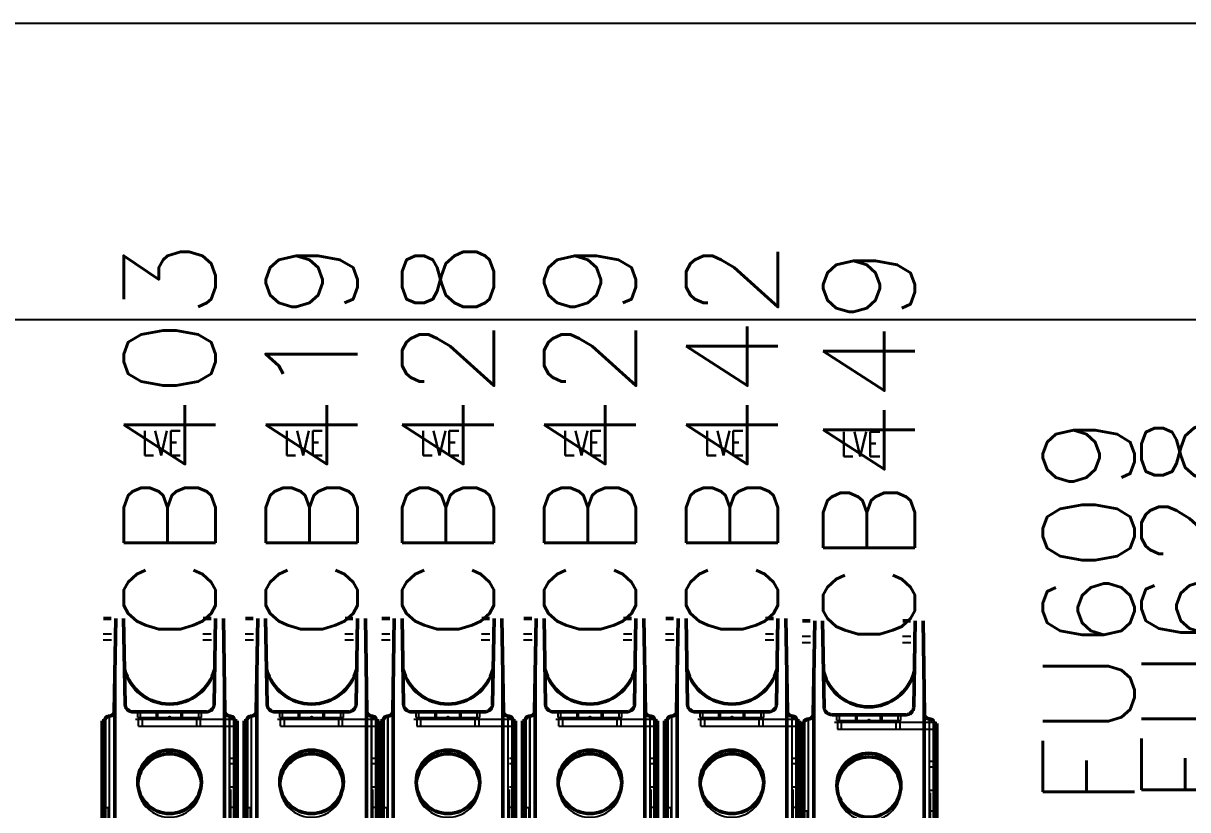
# Model space of a CAD drawing. Header units: inches. Extents: x 0.1 to 89.7, y 0.1 to 57.6.
# Drawn here: x 64.66 to 70.52, y 25.22 to 29.18 of the extents above; entities that cross this region are included whole.
import ezdxf
from ezdxf.enums import TextEntityAlignment as Align

# ---------------------------------------------------------------- set-up
doc = ezdxf.new("R2010")
doc.units = ezdxf.units.IN
doc.header["$MEASUREMENT"] = 0
doc.linetypes.add('DASHED', pattern=[0.75, 0.5, -0.25])
for name, color, linetype, lineweight in [('2d ConnectionPoints', 7, 'Continuous', 50), ('AM_0', 7, 'Continuous', 50), ('AM_4', 3, 'Continuous', 25), ('AM_9', 6, 'DASHED', 25)]:
    doc.layers.add(name, color=color, linetype=linetype, lineweight=lineweight)
for name, color, linetype in [('PLOC', 8, 'Continuous'), ('PSYMS', 7, 'Continuous'), ('PTAG', 150, 'Continuous')]:
    doc.layers.add(name, color=color, linetype=linetype)
doc.styles.add('WD', font='romans.shx', dxfattribs={"height": 0.185})

# ---------------------------------------------------------------- blocks, each defined once
blk = doc.blocks.new('HDINFA3F')
for p, q in [((0, 0.75), (29.75, 0.75)), ((0, -0.75), (29.75, -0.75))]:
    blk.add_line(p, q)
blk = doc.blocks.new('1489_1P_MINIATURE')
at = {"layer": '2d ConnectionPoints'}
blk.add_point((0.352, 3.8603), dxfattribs=at)
at = {"layer": 'AM_0'}
for p, q in [((0.0567, 4.3612), (0.0174, 4.3612)), ((0.0717, 3.8913), (0.0799, 4.3612)), ((0.1268, 3.9283), (0.1192, 4.3612)), ((0.5616, 4.3612), (0.5223, 4.3612)), ((0.5848, 4.3612), (0.5773, 3.9283)), ((0.6241, 4.3612), (0.6323, 3.8913)), ((0.0744, 4.0439), (0.0747, 3.0646)), ((0.6293, 3.0646), (0.6296, 4.0439)), ((0.0475, 3.8681), (0.0482, 3.8681)), ((0.538, 3.8897), (0.1661, 3.8897)), ((0.6559, 3.8681), (0.6565, 3.8681)), ((0.0102, 3.8446), (0.0102, 2.1875)), ((0.0102, 3.8446), (0.0239, 3.8446)), ((0.0239, 3.0646), (0.0239, 3.8446)), ((0.6801, 3.0646), (0.6801, 3.8446)), ((0.6938, 3.8446), (0.6801, 3.8446)), ((0.6938, 0.5167), (0.6938, 3.8446)), ((0.0239, 3.7994), (0.0102, 3.7994)), ((0.6801, 3.7994), (0.6938, 3.7994)), ((0.0239, 3.4772), (0.0141, 3.4772)), ((0.0141, 3.4772), (0.0141, 3.0646))]:
    blk.add_line(p, q, dxfattribs=at)
for points in [[(0.1661, 3.8897), (0.1626, 3.8899), (0.1592, 3.8903), (0.1559, 3.8911), (0.1526, 3.8921), (0.1495, 3.8934), (0.1464, 3.895), (0.1435, 3.8968), (0.1408, 3.8989), (0.1383, 3.9013), (0.136, 3.9038), (0.1339, 3.9065), (0.132, 3.9094), (0.1305, 3.9124), (0.1291, 3.9156), (0.1281, 3.9189), (0.1274, 3.9222), (0.1269, 3.9256), (0.1268, 3.9283)], [(0.5773, 3.9283), (0.577, 3.9249), (0.5765, 3.9215), (0.5757, 3.9182), (0.5747, 3.915), (0.5733, 3.9118), (0.5717, 3.9088), (0.5698, 3.9059), (0.5676, 3.9033), (0.5653, 3.9008), (0.5627, 3.8985), (0.5599, 3.8965), (0.557, 3.8947), (0.554, 3.8931), (0.5508, 3.8919), (0.5475, 3.8909), (0.5441, 3.8902), (0.5407, 3.8898), (0.538, 3.8897)], [(0.0239, 3.8446), (0.024, 3.8466), (0.0243, 3.8487), (0.0247, 3.8507), (0.0254, 3.8526), (0.0262, 3.8545), (0.0271, 3.8563), (0.0282, 3.8581), (0.0295, 3.8597), (0.0308, 3.8612), (0.0324, 3.8626), (0.034, 3.8639), (0.0357, 3.865), (0.0376, 3.8659), (0.0395, 3.8667), (0.0414, 3.8673), (0.0434, 3.8678), (0.0455, 3.868), (0.0475, 3.8681)], [(0.0482, 3.8681), (0.0502, 3.8682), (0.0523, 3.8685), (0.0543, 3.8689), (0.0562, 3.8696), (0.0581, 3.8703), (0.0599, 3.8713), (0.0617, 3.8724), (0.0633, 3.8736), (0.0648, 3.875), (0.0662, 3.8766), (0.0675, 3.8782), (0.0686, 3.8799), (0.0695, 3.8817), (0.0703, 3.8836), (0.0709, 3.8856), (0.0714, 3.8876), (0.0716, 3.8897), (0.0717, 3.8913)], [(0.6323, 3.8913), (0.6324, 3.8892), (0.6327, 3.8872), (0.6332, 3.8852), (0.6339, 3.8833), (0.6347, 3.8814), (0.6357, 3.8796), (0.6368, 3.8779), (0.6381, 3.8762), (0.6395, 3.8747), (0.641, 3.8734), (0.6427, 3.8722), (0.6444, 3.8711), (0.6463, 3.8702), (0.6482, 3.8694), (0.6502, 3.8688), (0.6522, 3.8684), (0.6542, 3.8682), (0.6559, 3.8681)], [(0.6565, 3.8681), (0.6586, 3.868), (0.6606, 3.8678), (0.6626, 3.8673), (0.6646, 3.8667), (0.6665, 3.8659), (0.6683, 3.865), (0.67, 3.8639), (0.6717, 3.8626), (0.6732, 3.8612), (0.6746, 3.8597), (0.6758, 3.8581), (0.6769, 3.8563), (0.6779, 3.8545), (0.6787, 3.8526), (0.6793, 3.8507), (0.6797, 3.8487), (0.68, 3.8466), (0.6801, 3.8446)]]:
    blk.add_lwpolyline(points, dxfattribs=at)
blk.add_arc((0.352, 4.1648), 0.2357, 194.39257, 345.60743, dxfattribs=at)
blk.add_ellipse((0.3518, 3.535), major_axis=(0.1611, 0), ratio=0.997564, dxfattribs=at)
blk.add_ellipse((0.3518, 3.5165), major_axis=(0.1611, 0), ratio=0.997564, start_param=0.057594, end_param=3.083999, dxfattribs=at)
at = {"layer": 'AM_4'}
for p, q in [((0.0586, 4.2516), (0.0155, 4.2516)), ((0.5635, 4.2516), (0.5204, 4.2516)), ((0.0475, 3.0646), (0.0475, 3.8681)), ((0.0482, 3.0646), (0.0482, 3.8681)), ((0.0717, 3.0646), (0.0717, 3.8913)), ((0.6323, 3.0646), (0.6323, 3.8913)), ((0.6559, 3.0646), (0.6559, 3.8681)), ((0.6565, 3.0646), (0.6565, 3.8681)), ((0.0239, 3.7645), (0.0102, 3.7645)), ((0.6801, 3.7645), (0.6938, 3.7645))]:
    blk.add_line(p, q, dxfattribs=at)
at = {"layer": 'AM_9'}
for p, q in [((0.0581, 4.2826), (0.0161, 4.2826)), ((0.563, 4.2826), (0.5209, 4.2826)), ((0.1909, 3.8603), (0.1909, 3.8897)), ((0.2047, 3.8603), (0.2047, 3.8897)), ((0.2862, 3.8603), (0.2862, 3.8897)), ((0.2931, 3.8603), (0.2931, 3.8897)), ((0.411, 3.8603), (0.411, 3.8897)), ((0.4178, 3.8603), (0.4178, 3.8897)), ((0.4994, 3.8603), (0.4994, 3.8897)), ((0.5131, 3.8603), (0.5131, 3.8897)), ((0.6938, 3.8156), (0.0102, 3.8156)), ((0.6793, 3.8505), (0.0247, 3.8505)), ((0.1909, 3.8603), (0.5131, 3.8603)), ((0.1949, 3.8171), (0.1949, 3.8505)), ((0.1949, 3.8171), (0.5092, 3.8171)), ((0.2145, 3.8171), (0.2145, 3.8505)), ((0.4895, 3.8171), (0.4895, 3.8505)), ((0.5092, 3.8171), (0.5092, 3.8505)), ((0.6801, 3.654), (0.6624, 3.654)), ((0.6624, 2.9959), (0.6624, 3.654)), ((0.6801, 3.6265), (0.6624, 3.6265)), ((0.1907, 3.535), (0.1907, 3.5165)), ((0.5128, 3.5165), (0.5128, 3.535)), ((0.0239, 3.4599), (0.0141, 3.4599)), ((0.6801, 3.5086), (0.6624, 3.5086)), ((0.0416, 3.4042), (0.0239, 3.4042)), ((0.0416, 3.4042), (0.0416, 2.9959)), ((0.6801, 3.4045), (0.6624, 3.4045))]:
    blk.add_line(p, q, dxfattribs=at)
for start_param, end_param in [(3.083999, 3.141593), (3.141593, 6.340779)]:
    blk.add_ellipse((0.3518, 3.5165), major_axis=(0.1611, 0), ratio=0.997564, start_param=start_param, end_param=end_param, dxfattribs=at)
at = {"style": 'WD', "width": 0.7}
for tag, p in [('INST', (0.3125, 5.3571)), ('LOC', (0.3125, 5.1875)), ('DESC1', (0.3125, 5.0312)), ('DESC2', (0.3125, 4.875)), ('DESC3', (0.3125, 4.7271)), ('XREF', (0.3125, 4.1562))]:
    blk.add_attdef(tag, text='', height=0.125, dxfattribs=at).set_placement(p, align=Align.CENTER)
at = {"style": 'WD'}
blk.add_attdef('TAG1', text='', height=0.125, dxfattribs=at).set_placement((0.3125, 4.5625), align=Align.CENTER)
at = {"style": 'WD', "flags": 9}
blk.add_attdef('FAMILY', (0.5172, 4.5273), '', height=0.01, dxfattribs=at)
for tag, p in [('ASSYCODE', (0.5425, 4.4464)), ('MFG', (0.5403, 4.4637)), ('CAT', (0.5422, 4.4832))]:
    blk.add_attdef(tag, text='', height=0.01, dxfattribs=at).set_placement(p, align=Align.CENTER)
blk = doc.blocks.new('HT10_PC_3208943')
at = {"style": 'WD', "width": 0.7}
for tag, p in [('INST', (0.1202, 3.6374)), ('LOC', (0.1202, 3.4678)), ('DESC1', (0.1202, 3.3116)), ('DESC2', (0.1202, 3.1553)), ('DESC3', (0.1202, 3.0074)), ('XREF', (0.1202, 1.8311))]:
    blk.add_attdef(tag, text='', height=0.125, dxfattribs=at).set_placement(p, align=Align.CENTER)
at = {"style": 'WD'}
blk.add_attdef('TAG1', (0.1875, 2.2459), '', height=0.15, rotation=90, dxfattribs=at)
at = {"style": 'WD', "flags": 9}
blk.add_attdef('FAMILY', (0.3249, 2.2022), '', height=0.01, dxfattribs=at)
for tag, p in [('CAT', (0.35, 2.158)), ('ASSYCODE', (0.3502, 2.1212)), ('MFG', (0.348, 2.1385))]:
    blk.add_attdef(tag, text='', height=0.01, dxfattribs=at).set_placement(p, align=Align.CENTER)

msp = doc.modelspace()

# ---------------------------------------------------------------- block references
at = {"layer": 'PSYMS', "xscale": 0.9935880310615606, "yscale": 0.9935880310615606, "zscale": 0.9935880310615606}
msp.add_blockref('HDINFA3F', (53.3918, 28.43454), dxfattribs=at)
at = {"layer": 'PSYMS'}
ref = msp.add_blockref('1489_1P_MINIATURE', (65.04715, 21.85202), dxfattribs=dict(at, xscale=0.9935880310615606, yscale=0.9935880310615606, zscale=0.9935880310615606))
ref.add_attrib('LOC', 'LVE', dxfattribs={"layer": 'PLOC', "height": 0.124199, "style": 'WD', "width": 0.7}).set_placement((65.35765, 27.00625), align=Align.CENTER)
ref.add_attrib('P_TAG1', 'CB403', dxfattribs={"layer": 'PTAG', "height": 0.461257, "rotation": 90, "style": 'WD', "flags": 8}).set_placement((65.39692, 27.08115), align=Align.MIDDLE_CENTER)
ref = msp.add_blockref('1489_1P_MINIATURE', (65.7613, 21.85202), dxfattribs=dict(at, xscale=0.9935880310615606, yscale=0.9935880310615606, zscale=0.9935880310615606))
ref.add_attrib('LOC', 'LVE', dxfattribs={"layer": 'PLOC', "height": 0.124199, "style": 'WD', "width": 0.7}).set_placement((66.07179, 27.00625), align=Align.CENTER)
ref.add_attrib('P_TAG1', 'CB419', dxfattribs={"layer": 'PTAG', "height": 0.461257, "rotation": 90, "style": 'WD', "flags": 8}).set_placement((66.11106, 27.08115), align=Align.MIDDLE_CENTER)
ref = msp.add_blockref('1489_1P_MINIATURE', (66.44767, 21.85202), dxfattribs=dict(at, xscale=0.9935880310615606, yscale=0.9935880310615606, zscale=0.9935880310615606))
ref.add_attrib('LOC', 'LVE', dxfattribs={"layer": 'PLOC', "height": 0.124199, "style": 'WD', "width": 0.7}).set_placement((66.75816, 27.00625), align=Align.CENTER)
ref.add_attrib('P_TAG1', 'CB428', dxfattribs={"layer": 'PTAG', "height": 0.461257, "rotation": 90, "style": 'WD', "flags": 8}).set_placement((66.79743, 27.08115), align=Align.MIDDLE_CENTER)
ref = msp.add_blockref('1489_1P_MINIATURE', (67.16181, 21.85202), dxfattribs=dict(at, xscale=0.9935880310615606, yscale=0.9935880310615606, zscale=0.9935880310615606))
ref.add_attrib('LOC', 'LVE', dxfattribs={"layer": 'PLOC', "height": 0.124199, "style": 'WD', "width": 0.7}).set_placement((67.4723, 27.00625), align=Align.CENTER)
ref.add_attrib('P_TAG1', 'CB429', dxfattribs={"layer": 'PTAG', "height": 0.461257, "rotation": 90, "style": 'WD', "flags": 8}).set_placement((67.51157, 27.08115), align=Align.MIDDLE_CENTER)
ref = msp.add_blockref('1489_1P_MINIATURE', (67.87595, 21.85202), dxfattribs=dict(at, xscale=0.9935880310615606, yscale=0.9935880310615606, zscale=0.9935880310615606))
ref.add_attrib('LOC', 'LVE', dxfattribs={"layer": 'PLOC', "height": 0.124199, "style": 'WD', "width": 0.7}).set_placement((68.18645, 27.00625), align=Align.CENTER)
ref.add_attrib('P_TAG1', 'CB442', dxfattribs={"layer": 'PTAG', "height": 0.461257, "rotation": 90, "style": 'WD', "flags": 8}).set_placement((68.22571, 27.08115), align=Align.MIDDLE_CENTER)
ref = msp.add_blockref('1489_1P_MINIATURE', (68.5625, 21.8125), dxfattribs=at)
ref.add_attrib('LOC', 'LVE', dxfattribs={"layer": 'PLOC', "height": 0.125, "style": 'WD', "width": 0.7}).set_placement((68.875, 27), align=Align.CENTER)
ref.add_attrib('P_TAG1', 'CB449', dxfattribs={"layer": 'PTAG', "height": 0.461257, "rotation": 90, "style": 'WD', "flags": 8}).set_placement((68.91452, 27.05561), align=Align.MIDDLE_CENTER)
ref = msp.add_blockref('HT10_PC_3208943', (70.14039, 25.02239), dxfattribs=dict(at, rotation=180))
ref.add_attrib('P_TAG1', 'FU609', dxfattribs={"layer": 'PTAG', "height": 0.461257, "rotation": 90, "style": 'WD', "flags": 8}).set_placement((70.02, 26.22323), align=Align.MIDDLE_CENTER)
ref = msp.add_blockref('HT10_PC_3208943', (70.63655, 25.02239), dxfattribs=dict(at, rotation=180))
ref.add_attrib('P_TAG1', 'FU628', dxfattribs={"layer": 'PTAG', "height": 0.461257, "rotation": 90, "style": 'WD', "flags": 8}).set_placement((70.51615, 26.23421), align=Align.MIDDLE_CENTER)

doc.saveas('drawing.dxf')
